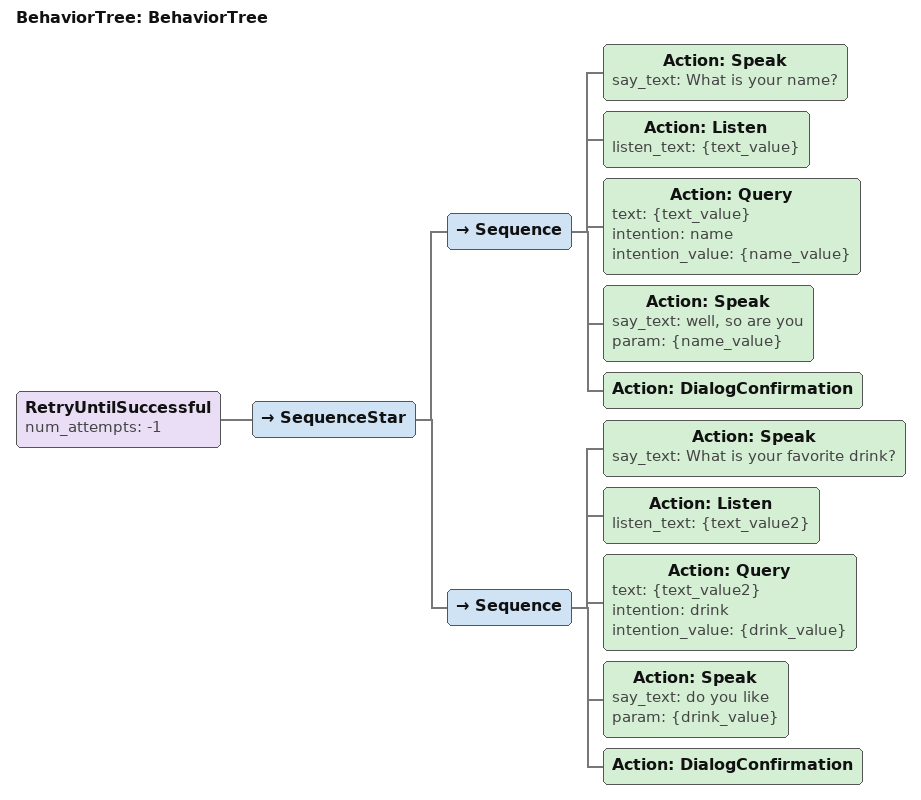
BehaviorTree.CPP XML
<?xml version="1.0"?>
<root main_tree_to_execute="BehaviorTree">
    <BehaviorTree ID="BehaviorTree">
        <RetryUntilSuccessful num_attempts="-1">
            <SequenceStar>
                <Sequence>
                    <Action ID="Speak" say_text="What is your name?"/>
                    <Action ID="Listen" listen_text="{text_value}"/>
                    <Action ID="Query" text="{text_value}" intention="name" intention_value="{name_value}"/>
                    <Action ID="Speak" say_text="well, so are you " param="{name_value}"/>
                    <Action ID="DialogConfirmation" />
                </Sequence>
                <Sequence>
                    <Action ID="Speak" say_text="What is your favorite drink?"/>
                    <Action ID="Listen" listen_text="{text_value2}"/>
                    <Action ID="Query" text="{text_value2}" intention="drink" intention_value="{drink_value}"/>
                    <Action ID="Speak" say_text="do you like " param="{drink_value}"/>
                    <Action ID="DialogConfirmation" />
                </Sequence>
            </SequenceStar>
        </RetryUntilSuccessful>
    </BehaviorTree>
</root>
